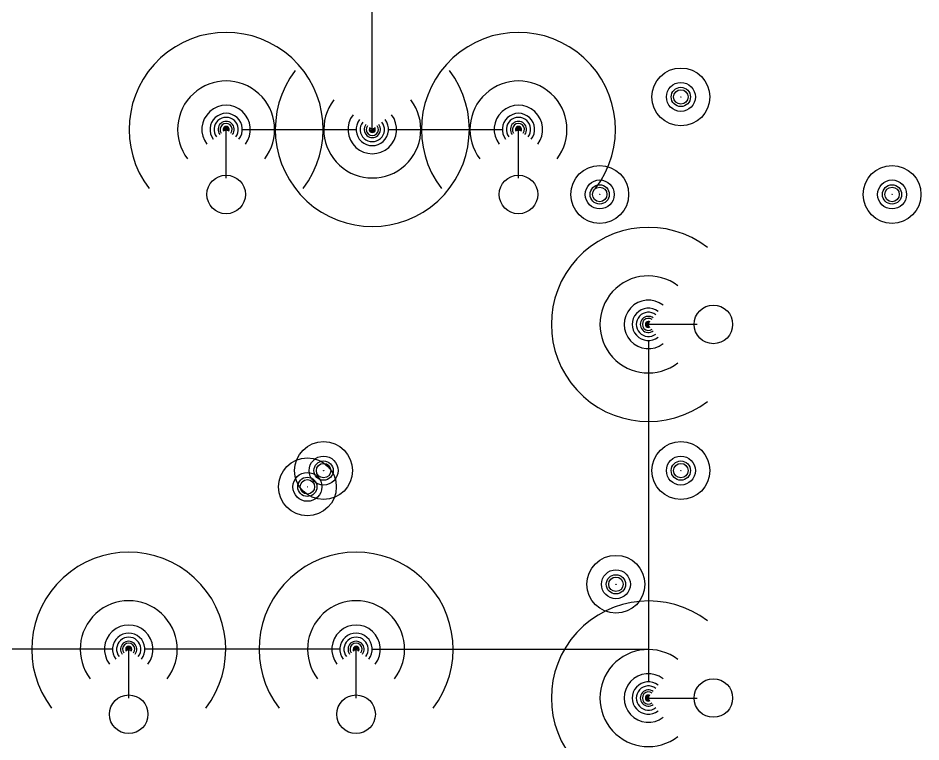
# Model space of a CAD drawing. Extents: x -17670 to 21732, y -105 to 1153.
# Drawn here: x -787.3 to -564.9, y 616.9 to 795.2 of the extents above; entities that cross this region are included whole.
import ezdxf

# ---------------------------------------------------------------- set-up
doc = ezdxf.new("R2010")
doc.units = 0
doc.header["$LTSCALE"] = 48
doc.header["$MEASUREMENT"] = 0
for name, color, linetype in [('F-SPRK-HEAD-N', 2, 'Continuous'), ('F-SPRK-HEAD-N @ 1 (1)', 2, 'Continuous'), ('F-SPRK-HEAD-N @ 1 (2)', 2, 'Continuous'), ('F-SPRK-HEAD-N @ 128', 2, 'Continuous'), ('F-SPRK-HEAD-N @ 192', 2, 'Continuous'), ('F-SPRK-HEAD-N @ 48', 2, 'Continuous'), ('F-SPRK-HEAD-N @ 64', 2, 'Continuous'), ('F-SPRK-HEAD-N @ 96', 2, 'Continuous'), ('F-SPRN-N', 1, 'Continuous'), ('F-SPRN-N @ 1 (1)', 1, 'Continuous'), ('F-SPRN-N @ 1 (2)', 1, 'Continuous'), ('F-SPRN-N @ 12', 1, 'Continuous'), ('F-SPRN-N @ 128', 1, 'Continuous'), ('F-SPRN-N @ 16', 1, 'Continuous'), ('F-SPRN-N @ 192', 1, 'Continuous'), ('F-SPRN-N @ 2', 1, 'Continuous'), ('F-SPRN-N @ 24', 1, 'Continuous'), ('F-SPRN-N @ 384', 1, 'Continuous'), ('F-SPRN-N @ 4', 1, 'Continuous'), ('F-SPRN-N @ 48', 1, 'Continuous'), ('F-SPRN-N @ 64', 1, 'Continuous'), ('F-SPRN-N @ 768', 1, 'Continuous'), ('F-SPRN-N @ 8', 1, 'Continuous'), ('F-SPRN-N @ 96', 1, 'Continuous')]:
    doc.layers.add(name, color=color, linetype=linetype)

# ---------------------------------------------------------------- blocks, each defined once
blk = doc.blocks.new('*U27')
blk.add_circle((0, 0), 0.037109375)
blk = doc.blocks.new('*U1321')
at = {"layer": 'F-SPRK-HEAD-N @ 1 (1)'}
blk.add_blockref('*U27', (-712.0000000149357, 683.7428015229925), dxfattribs=at)
at = {"layer": 'F-SPRK-HEAD-N @ 1 (2)'}
blk.add_blockref('*U27', (-712.0000000149357, 683.7428015229925), dxfattribs=at)
at = {"layer": 'F-SPRK-HEAD-N @ 128', "xscale": 128, "yscale": 128, "zscale": 128}
blk.add_blockref('*U27', (-704.0000000149357, 623.7428015229925), dxfattribs=at)
at = {"layer": 'F-SPRK-HEAD-N @ 192', "xscale": 192, "yscale": 192, "zscale": 192}
blk.add_blockref('*U27', (-712.0000000149357, 683.7428015229925), dxfattribs=at)
at = {"layer": 'F-SPRK-HEAD-N @ 48', "xscale": 48, "yscale": 48, "zscale": 48}
blk.add_blockref('*U27', (-712.0000000149357, 683.7428015229925), dxfattribs=at)
at = {"layer": 'F-SPRK-HEAD-N @ 64', "xscale": 64, "yscale": 64, "zscale": 64}
blk.add_blockref('*U27', (-712.0000000149357, 683.7428015229925), dxfattribs=at)
at = {"layer": 'F-SPRK-HEAD-N @ 96', "xscale": 96, "yscale": 96, "zscale": 96}
blk.add_blockref('*U27', (-712.0000000149357, 683.7428015229925), dxfattribs=at)
blk = doc.blocks.new('*U1359')
at = {"layer": 'F-SPRK-HEAD-N @ 1 (1)'}
blk.add_blockref('*U27', (-716.0000000149357, 679.7428015229925), dxfattribs=at)
at = {"layer": 'F-SPRK-HEAD-N @ 1 (2)'}
blk.add_blockref('*U27', (-716.0000000149357, 679.7428015229925), dxfattribs=at)
at = {"layer": 'F-SPRK-HEAD-N @ 128', "xscale": 128, "yscale": 128, "zscale": 128}
blk.add_blockref('*U27', (-864.0000000149357, 679.7428015229925), dxfattribs=at)
at = {"layer": 'F-SPRK-HEAD-N @ 192', "xscale": 192, "yscale": 192, "zscale": 192}
blk.add_blockref('*U27', (-716.0000000149357, 679.7428015229925), dxfattribs=at)
at = {"layer": 'F-SPRK-HEAD-N @ 48', "xscale": 48, "yscale": 48, "zscale": 48}
blk.add_blockref('*U27', (-716.0000000149357, 679.7428015229925), dxfattribs=at)
at = {"layer": 'F-SPRK-HEAD-N @ 64', "xscale": 64, "yscale": 64, "zscale": 64}
blk.add_blockref('*U27', (-716.0000000149357, 679.7428015229925), dxfattribs=at)
at = {"layer": 'F-SPRK-HEAD-N @ 96', "xscale": 96, "yscale": 96, "zscale": 96}
blk.add_blockref('*U27', (-716.0000000149357, 679.7428015229925), dxfattribs=at)
blk = doc.blocks.new('*U1361')
at = {"layer": 'F-SPRK-HEAD-N @ 1 (1)'}
blk.add_blockref('*U27', (-640.0000000149357, 655.7428015229925), dxfattribs=at)
at = {"layer": 'F-SPRK-HEAD-N @ 1 (2)'}
blk.add_blockref('*U27', (-640.0000000149357, 655.7428015229925), dxfattribs=at)
at = {"layer": 'F-SPRK-HEAD-N @ 128', "xscale": 128, "yscale": 128, "zscale": 128}
blk.add_blockref('*U27', (-760.0000000149357, 623.7428015229925), dxfattribs=at)
at = {"layer": 'F-SPRK-HEAD-N @ 192', "xscale": 192, "yscale": 192, "zscale": 192}
blk.add_blockref('*U27', (-640.0000000149357, 655.7428015229925), dxfattribs=at)
at = {"layer": 'F-SPRK-HEAD-N @ 48', "xscale": 48, "yscale": 48, "zscale": 48}
blk.add_blockref('*U27', (-640.0000000149357, 655.7428015229925), dxfattribs=at)
at = {"layer": 'F-SPRK-HEAD-N @ 64', "xscale": 64, "yscale": 64, "zscale": 64}
blk.add_blockref('*U27', (-640.0000000149357, 655.7428015229925), dxfattribs=at)
at = {"layer": 'F-SPRK-HEAD-N @ 96', "xscale": 96, "yscale": 96, "zscale": 96}
blk.add_blockref('*U27', (-640.0000000149357, 655.7428015229925), dxfattribs=at)
blk = doc.blocks.new('*U1374')
at = {"layer": 'F-SPRK-HEAD-N @ 1 (1)'}
blk.add_blockref('*U27', (-644.0000000149357, 751.7428015229925), dxfattribs=at)
at = {"layer": 'F-SPRK-HEAD-N @ 1 (2)'}
blk.add_blockref('*U27', (-644.0000000149357, 751.7428015229925), dxfattribs=at)
at = {"layer": 'F-SPRK-HEAD-N @ 128', "xscale": 128, "yscale": 128, "zscale": 128}
blk.add_blockref('*U27', (-736.0000000149357, 751.7428015229925), dxfattribs=at)
at = {"layer": 'F-SPRK-HEAD-N @ 192', "xscale": 192, "yscale": 192, "zscale": 192}
blk.add_blockref('*U27', (-644.0000000149357, 751.7428015229925), dxfattribs=at)
at = {"layer": 'F-SPRK-HEAD-N @ 48', "xscale": 48, "yscale": 48, "zscale": 48}
blk.add_blockref('*U27', (-644.0000000149357, 751.7428015229925), dxfattribs=at)
at = {"layer": 'F-SPRK-HEAD-N @ 64', "xscale": 64, "yscale": 64, "zscale": 64}
blk.add_blockref('*U27', (-644.0000000149357, 751.7428015229925), dxfattribs=at)
at = {"layer": 'F-SPRK-HEAD-N @ 96', "xscale": 96, "yscale": 96, "zscale": 96}
blk.add_blockref('*U27', (-644.0000000149357, 751.7428015229925), dxfattribs=at)
blk = doc.blocks.new('*U1375')
at = {"layer": 'F-SPRK-HEAD-N @ 1 (1)'}
blk.add_blockref('*U27', (-572.0000000149357, 751.7428015229925), dxfattribs=at)
at = {"layer": 'F-SPRK-HEAD-N @ 1 (2)'}
blk.add_blockref('*U27', (-572.0000000149357, 751.7428015229925), dxfattribs=at)
at = {"layer": 'F-SPRK-HEAD-N @ 128', "xscale": 128, "yscale": 128, "zscale": 128}
blk.add_blockref('*U27', (-664.0000000149357, 751.7428015229925), dxfattribs=at)
at = {"layer": 'F-SPRK-HEAD-N @ 192', "xscale": 192, "yscale": 192, "zscale": 192}
blk.add_blockref('*U27', (-572.0000000149357, 751.7428015229925), dxfattribs=at)
at = {"layer": 'F-SPRK-HEAD-N @ 48', "xscale": 48, "yscale": 48, "zscale": 48}
blk.add_blockref('*U27', (-572.0000000149357, 751.7428015229925), dxfattribs=at)
at = {"layer": 'F-SPRK-HEAD-N @ 64', "xscale": 64, "yscale": 64, "zscale": 64}
blk.add_blockref('*U27', (-572.0000000149357, 751.7428015229925), dxfattribs=at)
at = {"layer": 'F-SPRK-HEAD-N @ 96', "xscale": 96, "yscale": 96, "zscale": 96}
blk.add_blockref('*U27', (-572.0000000149357, 751.7428015229925), dxfattribs=at)
blk = doc.blocks.new('*U12')
at = {"linetype": 'Continuous'}
blk.add_arc((0, 0), 0.03111555437015312, 232.5669694738212, 127.4330305261797, dxfattribs=at)
blk = doc.blocks.new('*U1378')
at = {"layer": 'F-SPRN-N @ 1 (1)', "rotation": 89.99999999999999}
blk.add_blockref('*U12', (-736.0000000149357, 767.7428015229925), dxfattribs=at)
at = {"layer": 'F-SPRN-N @ 1 (2)', "rotation": 89.99999999999999}
blk.add_blockref('*U12', (-736.0000000149357, 767.7428015229925), dxfattribs=at)
at = {"layer": 'F-SPRN-N @ 12', "xscale": 12.00000000000001, "yscale": 12.00000000000001, "zscale": 12.00000000000001, "rotation": 89.99999999999999}
blk.add_blockref('*U12', (-736.0000000149357, 767.7428015229925), dxfattribs=at)
at = {"layer": 'F-SPRN-N @ 128', "xscale": 128.0000000000001, "yscale": 128.0000000000001, "zscale": 128.0000000000001, "rotation": 89.99999999999999}
blk.add_blockref('*U12', (-736.0000000149357, 767.7428015229925), dxfattribs=at)
at = {"layer": 'F-SPRN-N @ 16', "xscale": 16.00000000000001, "yscale": 16.00000000000001, "zscale": 16.00000000000001, "rotation": 89.99999999999999}
blk.add_blockref('*U12', (-736.0000000149357, 767.7428015229925), dxfattribs=at)
at = {"layer": 'F-SPRN-N @ 192', "xscale": 192.0000000000001, "yscale": 192.0000000000001, "zscale": 192.0000000000001, "rotation": 89.99999999999999}
blk.add_blockref('*U12', (-736.0000000149357, 767.7428015229925), dxfattribs=at)
at = {"layer": 'F-SPRN-N @ 2', "xscale": 2.000000000000001, "yscale": 2.000000000000001, "zscale": 2.000000000000001, "rotation": 89.99999999999999}
blk.add_blockref('*U12', (-736.0000000149357, 767.7428015229925), dxfattribs=at)
at = {"layer": 'F-SPRN-N @ 24', "xscale": 24.00000000000001, "yscale": 24.00000000000001, "zscale": 24.00000000000001, "rotation": 89.99999999999999}
blk.add_blockref('*U12', (-736.0000000149357, 767.7428015229925), dxfattribs=at)
at = {"layer": 'F-SPRN-N @ 384', "xscale": 384.0000000000002, "yscale": 384.0000000000002, "zscale": 384.0000000000002, "rotation": 89.99999999999999}
blk.add_blockref('*U12', (-736.0000000149357, 767.7428015229925), dxfattribs=at)
at = {"layer": 'F-SPRN-N @ 4', "xscale": 4.000000000000002, "yscale": 4.000000000000002, "zscale": 4.000000000000002, "rotation": 89.99999999999999}
blk.add_blockref('*U12', (-736.0000000149357, 767.7428015229925), dxfattribs=at)
at = {"layer": 'F-SPRN-N @ 48', "xscale": 48.00000000000002, "yscale": 48.00000000000002, "zscale": 48.00000000000002, "rotation": 89.99999999999999}
blk.add_blockref('*U12', (-736.0000000149357, 767.7428015229925), dxfattribs=at)
at = {"layer": 'F-SPRN-N @ 64', "xscale": 64.00000000000003, "yscale": 64.00000000000003, "zscale": 64.00000000000003, "rotation": 89.99999999999999}
blk.add_blockref('*U12', (-736.0000000149357, 767.7428015229925), dxfattribs=at)
at = {"layer": 'F-SPRN-N @ 768', "xscale": 768.0000000000003, "yscale": 768.0000000000003, "zscale": 768.0000000000003, "rotation": 89.99999999999999}
blk.add_blockref('*U12', (-736.0000000149357, 767.7428015229925), dxfattribs=at)
at = {"layer": 'F-SPRN-N @ 8', "xscale": 8.000000000000004, "yscale": 8.000000000000004, "zscale": 8.000000000000004, "rotation": 89.99999999999999}
blk.add_blockref('*U12', (-736.0000000149357, 767.7428015229925), dxfattribs=at)
at = {"layer": 'F-SPRN-N @ 96', "xscale": 96.00000000000004, "yscale": 96.00000000000004, "zscale": 96.00000000000004, "rotation": 89.99999999999999}
blk.add_blockref('*U12', (-736.0000000149357, 767.7428015229925), dxfattribs=at)
blk = doc.blocks.new('*U1379')
at = {"layer": 'F-SPRN-N @ 1 (1)', "rotation": 89.99999999999999}
blk.add_blockref('*U12', (-664.0000000149357, 767.7428015229925), dxfattribs=at)
at = {"layer": 'F-SPRN-N @ 1 (2)', "rotation": 89.99999999999999}
blk.add_blockref('*U12', (-664.0000000149357, 767.7428015229925), dxfattribs=at)
at = {"layer": 'F-SPRN-N @ 12', "xscale": 12.00000000000001, "yscale": 12.00000000000001, "zscale": 12.00000000000001, "rotation": 89.99999999999999}
blk.add_blockref('*U12', (-664.0000000149357, 767.7428015229925), dxfattribs=at)
at = {"layer": 'F-SPRN-N @ 128', "xscale": 128.0000000000001, "yscale": 128.0000000000001, "zscale": 128.0000000000001, "rotation": 89.99999999999999}
blk.add_blockref('*U12', (-664.0000000149357, 767.7428015229925), dxfattribs=at)
at = {"layer": 'F-SPRN-N @ 16', "xscale": 16.00000000000001, "yscale": 16.00000000000001, "zscale": 16.00000000000001, "rotation": 89.99999999999999}
blk.add_blockref('*U12', (-664.0000000149357, 767.7428015229925), dxfattribs=at)
at = {"layer": 'F-SPRN-N @ 192', "xscale": 192.0000000000001, "yscale": 192.0000000000001, "zscale": 192.0000000000001, "rotation": 89.99999999999999}
blk.add_blockref('*U12', (-664.0000000149357, 767.7428015229925), dxfattribs=at)
at = {"layer": 'F-SPRN-N @ 2', "xscale": 2.000000000000001, "yscale": 2.000000000000001, "zscale": 2.000000000000001, "rotation": 89.99999999999999}
blk.add_blockref('*U12', (-664.0000000149357, 767.7428015229925), dxfattribs=at)
at = {"layer": 'F-SPRN-N @ 24', "xscale": 24.00000000000001, "yscale": 24.00000000000001, "zscale": 24.00000000000001, "rotation": 89.99999999999999}
blk.add_blockref('*U12', (-664.0000000149357, 767.7428015229925), dxfattribs=at)
at = {"layer": 'F-SPRN-N @ 384', "xscale": 384.0000000000002, "yscale": 384.0000000000002, "zscale": 384.0000000000002, "rotation": 89.99999999999999}
blk.add_blockref('*U12', (-664.0000000149357, 767.7428015229925), dxfattribs=at)
at = {"layer": 'F-SPRN-N @ 4', "xscale": 4.000000000000002, "yscale": 4.000000000000002, "zscale": 4.000000000000002, "rotation": 89.99999999999999}
blk.add_blockref('*U12', (-664.0000000149357, 767.7428015229925), dxfattribs=at)
at = {"layer": 'F-SPRN-N @ 48', "xscale": 48.00000000000002, "yscale": 48.00000000000002, "zscale": 48.00000000000002, "rotation": 89.99999999999999}
blk.add_blockref('*U12', (-664.0000000149357, 767.7428015229925), dxfattribs=at)
at = {"layer": 'F-SPRN-N @ 64', "xscale": 64.00000000000003, "yscale": 64.00000000000003, "zscale": 64.00000000000003, "rotation": 89.99999999999999}
blk.add_blockref('*U12', (-664.0000000149357, 767.7428015229925), dxfattribs=at)
at = {"layer": 'F-SPRN-N @ 768', "xscale": 768.0000000000003, "yscale": 768.0000000000003, "zscale": 768.0000000000003, "rotation": 89.99999999999999}
blk.add_blockref('*U12', (-664.0000000149357, 767.7428015229925), dxfattribs=at)
at = {"layer": 'F-SPRN-N @ 8', "xscale": 8.000000000000004, "yscale": 8.000000000000004, "zscale": 8.000000000000004, "rotation": 89.99999999999999}
blk.add_blockref('*U12', (-664.0000000149357, 767.7428015229925), dxfattribs=at)
at = {"layer": 'F-SPRN-N @ 96', "xscale": 96.00000000000004, "yscale": 96.00000000000004, "zscale": 96.00000000000004, "rotation": 89.99999999999999}
blk.add_blockref('*U12', (-664.0000000149357, 767.7428015229925), dxfattribs=at)
blk = doc.blocks.new('*U42')
at = {"linetype": 'Continuous'}
blk.add_arc((0, 0), 0.03111555437015312, 52.56696947382129, 307.4330305261797, dxfattribs=at)
blk = doc.blocks.new('*U1390')
at = {"layer": 'F-SPRN-N @ 1 (1)', "rotation": 89.99999999999999}
blk.add_blockref('*U42', (-700.0000000149357, 767.7428015229925), dxfattribs=at)
at = {"layer": 'F-SPRN-N @ 1 (2)', "rotation": 89.99999999999999}
blk.add_blockref('*U42', (-700.0000000149357, 767.7428015229925), dxfattribs=at)
at = {"layer": 'F-SPRN-N @ 12', "xscale": 12.00000000000001, "yscale": 12.00000000000001, "zscale": 12.00000000000001, "rotation": 89.99999999999999}
blk.add_blockref('*U42', (-700.0000000149357, 767.7428015229925), dxfattribs=at)
at = {"layer": 'F-SPRN-N @ 128', "xscale": 128.0000000000001, "yscale": 128.0000000000001, "zscale": 128.0000000000001, "rotation": 89.99999999999999}
blk.add_blockref('*U42', (-700.0000000149357, 767.7428015229925), dxfattribs=at)
at = {"layer": 'F-SPRN-N @ 16', "xscale": 16.00000000000001, "yscale": 16.00000000000001, "zscale": 16.00000000000001, "rotation": 89.99999999999999}
blk.add_blockref('*U42', (-700.0000000149357, 767.7428015229925), dxfattribs=at)
at = {"layer": 'F-SPRN-N @ 192', "xscale": 192.0000000000001, "yscale": 192.0000000000001, "zscale": 192.0000000000001, "rotation": 89.99999999999999}
blk.add_blockref('*U42', (-700.0000000149357, 767.7428015229925), dxfattribs=at)
at = {"layer": 'F-SPRN-N @ 2', "xscale": 2.000000000000001, "yscale": 2.000000000000001, "zscale": 2.000000000000001, "rotation": 89.99999999999999}
blk.add_blockref('*U42', (-700.0000000149357, 767.7428015229925), dxfattribs=at)
at = {"layer": 'F-SPRN-N @ 24', "xscale": 24.00000000000001, "yscale": 24.00000000000001, "zscale": 24.00000000000001, "rotation": 89.99999999999999}
blk.add_blockref('*U42', (-700.0000000149357, 767.7428015229925), dxfattribs=at)
at = {"layer": 'F-SPRN-N @ 384', "xscale": 384.0000000000002, "yscale": 384.0000000000002, "zscale": 384.0000000000002, "rotation": 89.99999999999999}
blk.add_blockref('*U42', (-700.0000000149357, 767.7428015229925), dxfattribs=at)
at = {"layer": 'F-SPRN-N @ 4', "xscale": 4.000000000000002, "yscale": 4.000000000000002, "zscale": 4.000000000000002, "rotation": 89.99999999999999}
blk.add_blockref('*U42', (-700.0000000149357, 767.7428015229925), dxfattribs=at)
at = {"layer": 'F-SPRN-N @ 48', "xscale": 48.00000000000002, "yscale": 48.00000000000002, "zscale": 48.00000000000002, "rotation": 89.99999999999999}
blk.add_blockref('*U42', (-700.0000000149357, 767.7428015229925), dxfattribs=at)
at = {"layer": 'F-SPRN-N @ 64', "xscale": 64.00000000000003, "yscale": 64.00000000000003, "zscale": 64.00000000000003, "rotation": 89.99999999999999}
blk.add_blockref('*U42', (-700.0000000149357, 767.7428015229925), dxfattribs=at)
at = {"layer": 'F-SPRN-N @ 768', "xscale": 768.0000000000003, "yscale": 768.0000000000003, "zscale": 768.0000000000003, "rotation": 89.99999999999999}
blk.add_blockref('*U42', (-700.0000000149357, 767.7428015229925), dxfattribs=at)
at = {"layer": 'F-SPRN-N @ 8', "xscale": 8.000000000000004, "yscale": 8.000000000000004, "zscale": 8.000000000000004, "rotation": 89.99999999999999}
blk.add_blockref('*U42', (-700.0000000149357, 767.7428015229925), dxfattribs=at)
at = {"layer": 'F-SPRN-N @ 96', "xscale": 96.00000000000004, "yscale": 96.00000000000004, "zscale": 96.00000000000004, "rotation": 89.99999999999999}
blk.add_blockref('*U42', (-700.0000000149357, 767.7428015229925), dxfattribs=at)
blk = doc.blocks.new('*U1391')
at = {"layer": 'F-SPRN-N @ 1 (1)', "rotation": 89.99999999999999}
blk.add_blockref('*U12', (-704.0000000149357, 639.7428015229925), dxfattribs=at)
at = {"layer": 'F-SPRN-N @ 1 (2)', "rotation": 89.99999999999999}
blk.add_blockref('*U12', (-704.0000000149357, 639.7428015229925), dxfattribs=at)
at = {"layer": 'F-SPRN-N @ 12', "xscale": 12.00000000000001, "yscale": 12.00000000000001, "zscale": 12.00000000000001, "rotation": 89.99999999999999}
blk.add_blockref('*U12', (-704.0000000149357, 639.7428015229925), dxfattribs=at)
at = {"layer": 'F-SPRN-N @ 128', "xscale": 128.0000000000001, "yscale": 128.0000000000001, "zscale": 128.0000000000001, "rotation": 89.99999999999999}
blk.add_blockref('*U12', (-704.0000000149357, 639.7428015229925), dxfattribs=at)
at = {"layer": 'F-SPRN-N @ 16', "xscale": 16.00000000000001, "yscale": 16.00000000000001, "zscale": 16.00000000000001, "rotation": 89.99999999999999}
blk.add_blockref('*U12', (-704.0000000149357, 639.7428015229925), dxfattribs=at)
at = {"layer": 'F-SPRN-N @ 192', "xscale": 192.0000000000001, "yscale": 192.0000000000001, "zscale": 192.0000000000001, "rotation": 89.99999999999999}
blk.add_blockref('*U12', (-704.0000000149357, 639.7428015229925), dxfattribs=at)
at = {"layer": 'F-SPRN-N @ 2', "xscale": 2.000000000000001, "yscale": 2.000000000000001, "zscale": 2.000000000000001, "rotation": 89.99999999999999}
blk.add_blockref('*U12', (-704.0000000149357, 639.7428015229925), dxfattribs=at)
at = {"layer": 'F-SPRN-N @ 24', "xscale": 24.00000000000001, "yscale": 24.00000000000001, "zscale": 24.00000000000001, "rotation": 89.99999999999999}
blk.add_blockref('*U12', (-704.0000000149357, 639.7428015229925), dxfattribs=at)
at = {"layer": 'F-SPRN-N @ 384', "xscale": 384.0000000000002, "yscale": 384.0000000000002, "zscale": 384.0000000000002, "rotation": 89.99999999999999}
blk.add_blockref('*U12', (-704.0000000149357, 639.7428015229925), dxfattribs=at)
at = {"layer": 'F-SPRN-N @ 4', "xscale": 4.000000000000002, "yscale": 4.000000000000002, "zscale": 4.000000000000002, "rotation": 89.99999999999999}
blk.add_blockref('*U12', (-704.0000000149357, 639.7428015229925), dxfattribs=at)
at = {"layer": 'F-SPRN-N @ 48', "xscale": 48.00000000000002, "yscale": 48.00000000000002, "zscale": 48.00000000000002, "rotation": 89.99999999999999}
blk.add_blockref('*U12', (-704.0000000149357, 639.7428015229925), dxfattribs=at)
at = {"layer": 'F-SPRN-N @ 64', "xscale": 64.00000000000003, "yscale": 64.00000000000003, "zscale": 64.00000000000003, "rotation": 89.99999999999999}
blk.add_blockref('*U12', (-704.0000000149357, 639.7428015229925), dxfattribs=at)
at = {"layer": 'F-SPRN-N @ 768', "xscale": 768.0000000000003, "yscale": 768.0000000000003, "zscale": 768.0000000000003, "rotation": 89.99999999999999}
blk.add_blockref('*U12', (-704.0000000149357, 639.7428015229925), dxfattribs=at)
at = {"layer": 'F-SPRN-N @ 8', "xscale": 8.000000000000004, "yscale": 8.000000000000004, "zscale": 8.000000000000004, "rotation": 89.99999999999999}
blk.add_blockref('*U12', (-704.0000000149357, 639.7428015229925), dxfattribs=at)
at = {"layer": 'F-SPRN-N @ 96', "xscale": 96.00000000000004, "yscale": 96.00000000000004, "zscale": 96.00000000000004, "rotation": 89.99999999999999}
blk.add_blockref('*U12', (-704.0000000149357, 639.7428015229925), dxfattribs=at)
blk = doc.blocks.new('*U1401')
at = {"layer": 'F-SPRN-N @ 1 (1)', "rotation": 89.99999999999999}
blk.add_blockref('*U12', (-760.0000000149357, 639.7428015229925), dxfattribs=at)
at = {"layer": 'F-SPRN-N @ 1 (2)', "rotation": 89.99999999999999}
blk.add_blockref('*U12', (-760.0000000149357, 639.7428015229925), dxfattribs=at)
at = {"layer": 'F-SPRN-N @ 12', "xscale": 12.00000000000001, "yscale": 12.00000000000001, "zscale": 12.00000000000001, "rotation": 89.99999999999999}
blk.add_blockref('*U12', (-760.0000000149357, 639.7428015229925), dxfattribs=at)
at = {"layer": 'F-SPRN-N @ 128', "xscale": 128.0000000000001, "yscale": 128.0000000000001, "zscale": 128.0000000000001, "rotation": 89.99999999999999}
blk.add_blockref('*U12', (-760.0000000149357, 639.7428015229925), dxfattribs=at)
at = {"layer": 'F-SPRN-N @ 16', "xscale": 16.00000000000001, "yscale": 16.00000000000001, "zscale": 16.00000000000001, "rotation": 89.99999999999999}
blk.add_blockref('*U12', (-760.0000000149357, 639.7428015229925), dxfattribs=at)
at = {"layer": 'F-SPRN-N @ 192', "xscale": 192.0000000000001, "yscale": 192.0000000000001, "zscale": 192.0000000000001, "rotation": 89.99999999999999}
blk.add_blockref('*U12', (-760.0000000149357, 639.7428015229925), dxfattribs=at)
at = {"layer": 'F-SPRN-N @ 2', "xscale": 2.000000000000001, "yscale": 2.000000000000001, "zscale": 2.000000000000001, "rotation": 89.99999999999999}
blk.add_blockref('*U12', (-760.0000000149357, 639.7428015229925), dxfattribs=at)
at = {"layer": 'F-SPRN-N @ 24', "xscale": 24.00000000000001, "yscale": 24.00000000000001, "zscale": 24.00000000000001, "rotation": 89.99999999999999}
blk.add_blockref('*U12', (-760.0000000149357, 639.7428015229925), dxfattribs=at)
at = {"layer": 'F-SPRN-N @ 384', "xscale": 384.0000000000002, "yscale": 384.0000000000002, "zscale": 384.0000000000002, "rotation": 89.99999999999999}
blk.add_blockref('*U12', (-760.0000000149357, 639.7428015229925), dxfattribs=at)
at = {"layer": 'F-SPRN-N @ 4', "xscale": 4.000000000000002, "yscale": 4.000000000000002, "zscale": 4.000000000000002, "rotation": 89.99999999999999}
blk.add_blockref('*U12', (-760.0000000149357, 639.7428015229925), dxfattribs=at)
at = {"layer": 'F-SPRN-N @ 48', "xscale": 48.00000000000002, "yscale": 48.00000000000002, "zscale": 48.00000000000002, "rotation": 89.99999999999999}
blk.add_blockref('*U12', (-760.0000000149357, 639.7428015229925), dxfattribs=at)
at = {"layer": 'F-SPRN-N @ 64', "xscale": 64.00000000000003, "yscale": 64.00000000000003, "zscale": 64.00000000000003, "rotation": 89.99999999999999}
blk.add_blockref('*U12', (-760.0000000149357, 639.7428015229925), dxfattribs=at)
at = {"layer": 'F-SPRN-N @ 768', "xscale": 768.0000000000003, "yscale": 768.0000000000003, "zscale": 768.0000000000003, "rotation": 89.99999999999999}
blk.add_blockref('*U12', (-760.0000000149357, 639.7428015229925), dxfattribs=at)
at = {"layer": 'F-SPRN-N @ 8', "xscale": 8.000000000000004, "yscale": 8.000000000000004, "zscale": 8.000000000000004, "rotation": 89.99999999999999}
blk.add_blockref('*U12', (-760.0000000149357, 639.7428015229925), dxfattribs=at)
at = {"layer": 'F-SPRN-N @ 96', "xscale": 96.00000000000004, "yscale": 96.00000000000004, "zscale": 96.00000000000004, "rotation": 89.99999999999999}
blk.add_blockref('*U12', (-760.0000000149357, 639.7428015229925), dxfattribs=at)
blk = doc.blocks.new('*U1405')
at = {"layer": 'F-SPRK-HEAD-N @ 1 (1)'}
blk.add_blockref('*U27', (-624.0000000149357, 683.7428015229925), dxfattribs=at)
at = {"layer": 'F-SPRK-HEAD-N @ 1 (2)'}
blk.add_blockref('*U27', (-624.0000000149357, 683.7428015229925), dxfattribs=at)
at = {"layer": 'F-SPRK-HEAD-N @ 128', "xscale": 128, "yscale": 128, "zscale": 128}
blk.add_blockref('*U27', (-616.0000000149357, 627.7428015229925), dxfattribs=at)
at = {"layer": 'F-SPRK-HEAD-N @ 192', "xscale": 192, "yscale": 192, "zscale": 192}
blk.add_blockref('*U27', (-624.0000000149357, 683.7428015229925), dxfattribs=at)
at = {"layer": 'F-SPRK-HEAD-N @ 48', "xscale": 48, "yscale": 48, "zscale": 48}
blk.add_blockref('*U27', (-624.0000000149357, 683.7428015229925), dxfattribs=at)
at = {"layer": 'F-SPRK-HEAD-N @ 64', "xscale": 64, "yscale": 64, "zscale": 64}
blk.add_blockref('*U27', (-624.0000000149357, 683.7428015229925), dxfattribs=at)
at = {"layer": 'F-SPRK-HEAD-N @ 96', "xscale": 96, "yscale": 96, "zscale": 96}
blk.add_blockref('*U27', (-624.0000000149357, 683.7428015229925), dxfattribs=at)
blk = doc.blocks.new('*U1406')
at = {"layer": 'F-SPRK-HEAD-N @ 1 (1)'}
blk.add_blockref('*U27', (-624.0000000149357, 775.7428015229925), dxfattribs=at)
at = {"layer": 'F-SPRK-HEAD-N @ 1 (2)'}
blk.add_blockref('*U27', (-624.0000000149357, 775.7428015229925), dxfattribs=at)
at = {"layer": 'F-SPRK-HEAD-N @ 128', "xscale": 128, "yscale": 128, "zscale": 128}
blk.add_blockref('*U27', (-616.0000000149357, 719.7428015229925), dxfattribs=at)
at = {"layer": 'F-SPRK-HEAD-N @ 192', "xscale": 192, "yscale": 192, "zscale": 192}
blk.add_blockref('*U27', (-624.0000000149357, 775.7428015229925), dxfattribs=at)
at = {"layer": 'F-SPRK-HEAD-N @ 48', "xscale": 48, "yscale": 48, "zscale": 48}
blk.add_blockref('*U27', (-624.0000000149357, 775.7428015229925), dxfattribs=at)
at = {"layer": 'F-SPRK-HEAD-N @ 64', "xscale": 64, "yscale": 64, "zscale": 64}
blk.add_blockref('*U27', (-624.0000000149357, 775.7428015229925), dxfattribs=at)
at = {"layer": 'F-SPRK-HEAD-N @ 96', "xscale": 96, "yscale": 96, "zscale": 96}
blk.add_blockref('*U27', (-624.0000000149357, 775.7428015229925), dxfattribs=at)
blk = doc.blocks.new('*U1407')
at = {"layer": 'F-SPRN-N @ 1 (1)', "rotation": 180}
blk.add_blockref('*U12', (-632.0000000149357, 627.7428015229925), dxfattribs=at)
at = {"layer": 'F-SPRN-N @ 1 (2)', "rotation": 180}
blk.add_blockref('*U12', (-632.0000000149357, 627.7428015229925), dxfattribs=at)
at = {"layer": 'F-SPRN-N @ 12', "xscale": 12, "yscale": 12, "zscale": 12, "rotation": 180}
blk.add_blockref('*U12', (-632.0000000149357, 627.7428015229925), dxfattribs=at)
at = {"layer": 'F-SPRN-N @ 128', "xscale": 128, "yscale": 128, "zscale": 128, "rotation": 180}
blk.add_blockref('*U12', (-632.0000000149357, 627.7428015229925), dxfattribs=at)
at = {"layer": 'F-SPRN-N @ 16', "xscale": 16, "yscale": 16, "zscale": 16, "rotation": 180}
blk.add_blockref('*U12', (-632.0000000149357, 627.7428015229925), dxfattribs=at)
at = {"layer": 'F-SPRN-N @ 192', "xscale": 192, "yscale": 192, "zscale": 192, "rotation": 180}
blk.add_blockref('*U12', (-632.0000000149357, 627.7428015229925), dxfattribs=at)
at = {"layer": 'F-SPRN-N @ 2', "xscale": 2, "yscale": 2, "zscale": 2, "rotation": 180}
blk.add_blockref('*U12', (-632.0000000149357, 627.7428015229925), dxfattribs=at)
at = {"layer": 'F-SPRN-N @ 24', "xscale": 24, "yscale": 24, "zscale": 24, "rotation": 180}
blk.add_blockref('*U12', (-632.0000000149357, 627.7428015229925), dxfattribs=at)
at = {"layer": 'F-SPRN-N @ 384', "xscale": 384, "yscale": 384, "zscale": 384, "rotation": 180}
blk.add_blockref('*U12', (-632.0000000149357, 627.7428015229925), dxfattribs=at)
at = {"layer": 'F-SPRN-N @ 4', "xscale": 4, "yscale": 4, "zscale": 4, "rotation": 180}
blk.add_blockref('*U12', (-632.0000000149357, 627.7428015229925), dxfattribs=at)
at = {"layer": 'F-SPRN-N @ 48', "xscale": 48, "yscale": 48, "zscale": 48, "rotation": 180}
blk.add_blockref('*U12', (-632.0000000149357, 627.7428015229925), dxfattribs=at)
at = {"layer": 'F-SPRN-N @ 64', "xscale": 64, "yscale": 64, "zscale": 64, "rotation": 180}
blk.add_blockref('*U12', (-632.0000000149357, 627.7428015229925), dxfattribs=at)
at = {"layer": 'F-SPRN-N @ 768', "xscale": 768, "yscale": 768, "zscale": 768, "rotation": 180}
blk.add_blockref('*U12', (-632.0000000149357, 627.7428015229925), dxfattribs=at)
at = {"layer": 'F-SPRN-N @ 8', "xscale": 8, "yscale": 8, "zscale": 8, "rotation": 180}
blk.add_blockref('*U12', (-632.0000000149357, 627.7428015229925), dxfattribs=at)
at = {"layer": 'F-SPRN-N @ 96', "xscale": 96, "yscale": 96, "zscale": 96, "rotation": 180}
blk.add_blockref('*U12', (-632.0000000149357, 627.7428015229925), dxfattribs=at)
blk = doc.blocks.new('*U1408')
at = {"layer": 'F-SPRN-N @ 1 (1)', "rotation": 180}
blk.add_blockref('*U12', (-632.0000000149357, 719.7428015229925), dxfattribs=at)
at = {"layer": 'F-SPRN-N @ 1 (2)', "rotation": 180}
blk.add_blockref('*U12', (-632.0000000149357, 719.7428015229925), dxfattribs=at)
at = {"layer": 'F-SPRN-N @ 12', "xscale": 12, "yscale": 12, "zscale": 12, "rotation": 180}
blk.add_blockref('*U12', (-632.0000000149357, 719.7428015229925), dxfattribs=at)
at = {"layer": 'F-SPRN-N @ 128', "xscale": 128, "yscale": 128, "zscale": 128, "rotation": 180}
blk.add_blockref('*U12', (-632.0000000149357, 719.7428015229925), dxfattribs=at)
at = {"layer": 'F-SPRN-N @ 16', "xscale": 16, "yscale": 16, "zscale": 16, "rotation": 180}
blk.add_blockref('*U12', (-632.0000000149357, 719.7428015229925), dxfattribs=at)
at = {"layer": 'F-SPRN-N @ 192', "xscale": 192, "yscale": 192, "zscale": 192, "rotation": 180}
blk.add_blockref('*U12', (-632.0000000149357, 719.7428015229925), dxfattribs=at)
at = {"layer": 'F-SPRN-N @ 2', "xscale": 2, "yscale": 2, "zscale": 2, "rotation": 180}
blk.add_blockref('*U12', (-632.0000000149357, 719.7428015229925), dxfattribs=at)
at = {"layer": 'F-SPRN-N @ 24', "xscale": 24, "yscale": 24, "zscale": 24, "rotation": 180}
blk.add_blockref('*U12', (-632.0000000149357, 719.7428015229925), dxfattribs=at)
at = {"layer": 'F-SPRN-N @ 384', "xscale": 384, "yscale": 384, "zscale": 384, "rotation": 180}
blk.add_blockref('*U12', (-632.0000000149357, 719.7428015229925), dxfattribs=at)
at = {"layer": 'F-SPRN-N @ 4', "xscale": 4, "yscale": 4, "zscale": 4, "rotation": 180}
blk.add_blockref('*U12', (-632.0000000149357, 719.7428015229925), dxfattribs=at)
at = {"layer": 'F-SPRN-N @ 48', "xscale": 48, "yscale": 48, "zscale": 48, "rotation": 180}
blk.add_blockref('*U12', (-632.0000000149357, 719.7428015229925), dxfattribs=at)
at = {"layer": 'F-SPRN-N @ 64', "xscale": 64, "yscale": 64, "zscale": 64, "rotation": 180}
blk.add_blockref('*U12', (-632.0000000149357, 719.7428015229925), dxfattribs=at)
at = {"layer": 'F-SPRN-N @ 768', "xscale": 768, "yscale": 768, "zscale": 768, "rotation": 180}
blk.add_blockref('*U12', (-632.0000000149357, 719.7428015229925), dxfattribs=at)
at = {"layer": 'F-SPRN-N @ 8', "xscale": 8, "yscale": 8, "zscale": 8, "rotation": 180}
blk.add_blockref('*U12', (-632.0000000149357, 719.7428015229925), dxfattribs=at)
at = {"layer": 'F-SPRN-N @ 96', "xscale": 96, "yscale": 96, "zscale": 96, "rotation": 180}
blk.add_blockref('*U12', (-632.0000000149357, 719.7428015229925), dxfattribs=at)

msp = doc.modelspace()

# ---------------------------------------------------------------- linework, layer by layer
at = {"layer": 'F-SPRN-N'}
for p, q in [((-700.0000000149357, 767.7428015229925), (-700.0000000149357, 939.7428015229925)), ((-736.0000000149357, 755.7428015229925), (-736.0000000149357, 767.7428015229925)), ((-732.0000000149357, 767.7428015229925), (-704.0000000149357, 767.7428015229925)), ((-696.0000000149357, 767.7428015229925), (-668.0000000149357, 767.7428015229925)), ((-664.0000000149357, 755.7428015229925), (-664.0000000149357, 767.7428015229925)), ((-620.0000000149357, 719.7428015229925), (-632.0000000149357, 719.7428015229925)), ((-632.0000000149357, 715.7428015229925), (-632.0000000149357, 631.7428015229925)), ((-764.0000000149357, 639.7428015229925), (-900.0000000149357, 639.7428015229925)), ((-760.0000000149357, 627.7428015229925), (-760.0000000149357, 639.7428015229925)), ((-708.0000000149357, 639.7428015229925), (-756.0000000149357, 639.7428015229925)), ((-704.0000000149357, 627.7428015229925), (-704.0000000149357, 639.7428015229925)), ((-700.0000000149357, 639.7428015229925), (-632.0000000149357, 639.7428015229925)), ((-632.0000000149357, 627.7428015229925), (-620.0000000149357, 627.7428015229925))]:
    msp.add_line(p, q, dxfattribs=at)

# ---------------------------------------------------------------- block references
at = {"layer": 'F-SPRK-HEAD-N'}
for name in ['*U1406', '*U1374', '*U1375', '*U1321', '*U1405', '*U1359', '*U1361']:
    msp.add_blockref(name, (0, 0), dxfattribs=at)
at = {"layer": 'F-SPRN-N'}
for name in ['*U1378', '*U1379', '*U1390', '*U1408', '*U1401', '*U1391', '*U1407']:
    msp.add_blockref(name, (0, 0), dxfattribs=at)

doc.saveas('drawing.dxf')
